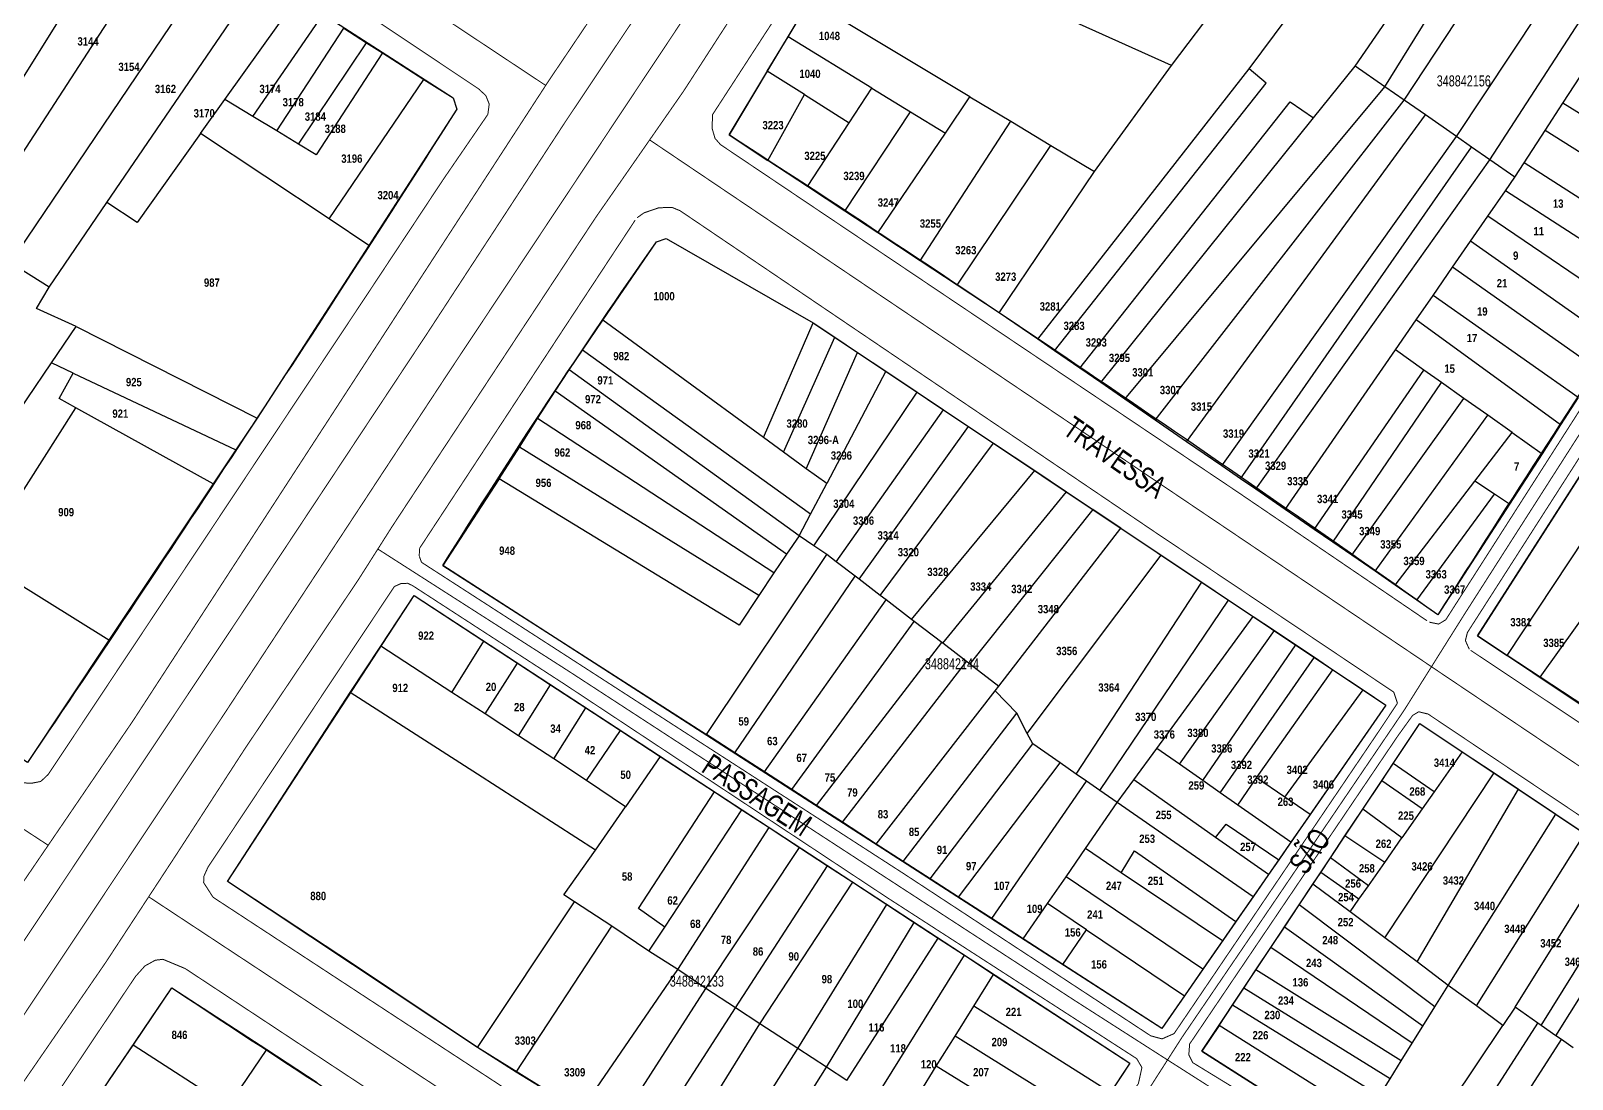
# Model space of a CAD drawing. Extents: x 203136 to 205923, y 4839890 to 4842982.
# Drawn here: x 204720.6 to 204999.4, y 4840651.7 to 4840841.2 of the extents above; entities that cross this region are included whole.
import ezdxf
from ezdxf.enums import TextEntityAlignment as Align

# ---------------------------------------------------------------- set-up
doc = ezdxf.new("R2010")
doc.units = 0
doc.header["$LTSCALE"] = 1.5
doc.header["$MEASUREMENT"] = 0
doc.linetypes.add('TRACO_13', pattern=[8, 5, -1, 1, -1])
doc.linetypes.add('TRACO_25', pattern=[8, 3, -1, 1, -1, 1, -1])
for name, color, linetype in [('CD_MALHA_LOTES', 40, 'CONTINUOUS'), ('CD_TXT_QUADRA', 7, 'CONTINUOUS'), ('RU-QUADRAS', 210, 'CONTINUOUS'), ('SV-EIXO-RUA-N-PAV', 6, 'CONTINUOUS'), ('SV-EIXO-RUA-PAV', 20, 'CONTINUOUS'), ('SV-RUA-NAO-PAV-S-GUIA-C-GUIA', 7, 'CONTINUOUS'), ('SV-RUA-PAVIM-S-GUIA-C-GUIA', 7, 'CONTINUOUS'), ('SV-TXT-RUA-N-PAV-S-GUIA-C-GUIA', 7, 'CONTINUOUS'), ('SV-TXT-RUA-PAV-S-GUIA-C-GUIA', 7, 'CONTINUOUS'), ('Th_NmrPort', 1, 'CONTINUOUS')]:
    doc.layers.add(name, color=color, linetype=linetype)
doc.styles.add('ARIAL', font='ARIAL.TTF')
doc.styles.get("Standard").update_dxf_attribs({"font": 'swisscbo.ttf'})

msp = doc.modelspace()

# ---------------------------------------------------------------- linework, layer by layer
at = {"layer": 'CD_MALHA_LOTES', "linetype": 'Continuous', "flags": 128}
for points in [[(204965.45, 4840831.11), (205003.29, 4840892.05)], [(204968.96, 4840828.68), (205008.45, 4840888.61)], [(204978.41, 4840822.13), (205018.22, 4840882.1)], [(204984.49, 4840817.92), (205023.71, 4840878.44)], [(204703.42, 4840807.68), (204739.7, 4840865.67)], [(204709.23, 4840804.02), (204746.46, 4840861.31)], [(204926.87, 4840834.99), (204869.84, 4840860.63)], [(204716.87, 4840799.26), (204755.04, 4840855.84)], [(204734.32, 4840810.17), (204762.3, 4840851.2)], [(204940.91, 4840834.34), (204952.57, 4840850.05)], [(204755.68, 4840828.84), (204768.71, 4840847.12)], [(204857.53, 4840840.17), (204861.44, 4840846.67)], [(204890.42, 4840829.31), (204861.44, 4840846.67)], [(204926.87, 4840834.99), (204935.77, 4840846.67)], [(204760.7, 4840825.77), (204773.38, 4840844.14)], [(204765.04, 4840823.13), (204777.18, 4840841.72)], [(204777.18, 4840841.72), (204781.29, 4840839.09)], [(204960.08, 4840834.83), (204965.71, 4840842.98)], [(204768.97, 4840820.72), (204781.29, 4840839.09)], [(204781.29, 4840839.09), (204784.16, 4840837.26)], [(204853.78, 4840833.93), (204857.53, 4840840.17)], [(204872.69, 4840830.88), (204857.53, 4840840.17)], [(204784.16, 4840837.26), (204772.15, 4840818.78)], [(204784.16, 4840837.26), (204791.68, 4840832.46)], [(204912.93, 4840815.82), (204926.87, 4840834.99)], [(204952.57, 4840825.5), (204960.08, 4840834.83)], [(204965.45, 4840831.11), (204960.08, 4840834.83)], [(204774.51, 4840807.22), (204791.68, 4840832.46)], [(204791.68, 4840832.46), (204796.97, 4840829.09)], [(204853.78, 4840833.93), (204846.85, 4840822.41)], [(204860.49, 4840829.72), (204853.78, 4840833.93)], [(204902.68, 4840785.46), (204940.91, 4840834.34)], [(204944, 4840831.74), (204940.91, 4840834.34)], [(204997.69, 4840828.13), (205000.88, 4840833.03)], [(204853.89, 4840817.77), (204860.49, 4840829.72)], [(204860.49, 4840829.72), (204868.61, 4840824.62)], [(204868.61, 4840824.62), (204872.69, 4840830.88)], [(204872.69, 4840830.88), (204879.67, 4840826.61)], [(204885.98, 4840822.74), (204890.42, 4840829.31)], [(204890.42, 4840829.31), (204897.83, 4840824.87)], [(204905.75, 4840783.35), (204944, 4840831.74)], [(204918.44, 4840774.63), (204965.45, 4840831.11)], [(204968.96, 4840828.68), (204965.45, 4840831.11)], [(204751.27, 4840822.65), (204755.68, 4840828.84)], [(204760.7, 4840825.77), (204755.68, 4840828.84)], [(204797.63, 4840827.09), (204781.71, 4840802.44)], [(204796.97, 4840829.09), (204797.63, 4840827.09)], [(204867.83, 4840808.6), (204879.67, 4840826.61)], [(204879.67, 4840826.61), (204885.98, 4840822.74)], [(204910.28, 4840780.24), (204948.37, 4840828.4)], [(204923.92, 4840770.86), (204968.96, 4840828.68)], [(204948.37, 4840828.4), (204952.57, 4840825.5)], [(204972.8, 4840826.02), (204968.96, 4840828.68)], [(204994.49, 4840823.22), (204997.69, 4840828.13)], [(205024.42, 4840811.59), (204997.69, 4840828.13)], [(204765.04, 4840823.13), (204760.7, 4840825.77)], [(204861.06, 4840813.06), (204868.61, 4840824.62)], [(204881.44, 4840799.64), (204897.83, 4840824.87)], [(204897.83, 4840824.87), (204905.08, 4840820.52)], [(204914.09, 4840777.62), (204952.57, 4840825.5)], [(204929.62, 4840766.94), (204972.8, 4840826.02)], [(204978.41, 4840822.13), (204972.8, 4840826.02)], [(204751.27, 4840822.65), (204739.82, 4840806.6)], [(204774.51, 4840807.22), (204751.27, 4840822.65)], [(204768.97, 4840820.72), (204765.04, 4840823.13)], [(204846.85, 4840822.41), (204853.89, 4840817.77)], [(204873.76, 4840804.69), (204885.98, 4840822.74)], [(204935.99, 4840762.57), (204978.41, 4840822.13)], [(204981.17, 4840820.22), (204978.41, 4840822.13)], [(204990.69, 4840817.38), (204994.49, 4840823.22)], [(205021.01, 4840806.49), (204994.49, 4840823.22)], [(204772.15, 4840818.78), (204768.97, 4840820.72)], [(204888.1, 4840795.25), (204905.08, 4840820.52)], [(204905.08, 4840820.52), (204912.93, 4840815.82)], [(204939.39, 4840760.23), (204981.17, 4840820.22)], [(204984.49, 4840817.92), (204981.17, 4840820.22)], [(204861.06, 4840813.06), (204853.89, 4840817.77)], [(204895.74, 4840790.23), (204912.93, 4840815.82)], [(204942.15, 4840758.34), (204984.49, 4840817.92)], [(204989, 4840814.8), (204984.49, 4840817.92)], [(204989, 4840814.8), (204990.69, 4840817.38)], [(205017, 4840800.5), (204990.69, 4840817.38)], [(204867.83, 4840808.6), (204861.06, 4840813.06)], [(204987.28, 4840812.3), (204989, 4840814.8)], [(204723.9, 4840794.88), (204734.32, 4840810.17)], [(204739.82, 4840806.6), (204734.32, 4840810.17)], [(204984.1, 4840807.7), (204987.28, 4840812.3)], [(205013.64, 4840795.29), (204987.28, 4840812.3)], [(204781.71, 4840802.44), (204774.51, 4840807.22)], [(204873.76, 4840804.69), (204867.83, 4840808.6)], [(204980.99, 4840803.2), (204984.1, 4840807.7)], [(205010.22, 4840790.01), (204984.1, 4840807.7)], [(204881.44, 4840799.64), (204873.76, 4840804.69)], [(204781.71, 4840802.44), (204761.49, 4840771.2)], [(204824.03, 4840788.89), (204833.72, 4840803.09)], [(204833.72, 4840803.09), (204835.46, 4840803.66)], [(204835.46, 4840803.66), (204862.05, 4840788.46)], [(204977.72, 4840798.47), (204980.99, 4840803.2)], [(205006.93, 4840784.91), (204980.99, 4840803.2)], [(204723.9, 4840794.88), (204716.87, 4840799.26)], [(204888.1, 4840795.25), (204881.44, 4840799.64)], [(204974.22, 4840793.4), (204977.72, 4840798.47)], [(205003.84, 4840780.13), (204977.72, 4840798.47)], [(204721.58, 4840791.01), (204723.9, 4840794.88)], [(204895.74, 4840790.23), (204888.1, 4840795.25)], [(204971.14, 4840788.95), (204974.22, 4840793.4)], [(205000.46, 4840774.9), (204974.22, 4840793.4)], [(204728.74, 4840787.76), (204721.58, 4840791.01)], [(204902.68, 4840785.46), (204895.74, 4840790.23)], [(204724.29, 4840781.18), (204728.74, 4840787.76)], [(204728.74, 4840787.76), (204761.49, 4840771.2)], [(204820.34, 4840783.49), (204824.03, 4840788.89)], [(204853.07, 4840767.71), (204824.03, 4840788.89)], [(204853.07, 4840767.71), (204862.05, 4840788.46)], [(204862.05, 4840788.46), (204865.97, 4840785.84)], [(204967.39, 4840783.53), (204971.14, 4840788.95)], [(204997.26, 4840769.96), (204971.14, 4840788.95)], [(204856.72, 4840765.05), (204865.97, 4840785.84)], [(204865.97, 4840785.84), (204870.11, 4840783.08)], [(204905.75, 4840783.35), (204902.68, 4840785.46)], [(204817.93, 4840779.96), (204820.34, 4840783.49)], [(204861.61, 4840753.82), (204820.34, 4840783.49)], [(204860.82, 4840762.06), (204870.11, 4840783.08)], [(204870.11, 4840783.08), (204875.2, 4840779.68)], [(204910.28, 4840780.24), (204905.75, 4840783.35)], [(204947.45, 4840754.69), (204967.39, 4840783.53)], [(204972.53, 4840779.9), (204967.39, 4840783.53)], [(204689.01, 4840729.12), (204724.29, 4840781.18)], [(204728.25, 4840779.32), (204724.29, 4840781.18)], [(204725.71, 4840774.73), (204728.25, 4840779.32)], [(204728.25, 4840779.32), (204757.67, 4840765.48)], [(204815.42, 4840776.1), (204817.93, 4840779.96)], [(204859.56, 4840749.91), (204817.93, 4840779.96)], [(204875.2, 4840779.68), (204864.52, 4840759.36)], [(204875.2, 4840779.68), (204880.87, 4840775.9)], [(204914.09, 4840777.62), (204910.28, 4840780.24)], [(204952.68, 4840751.09), (204972.53, 4840779.9)], [(204975.73, 4840777.64), (204972.53, 4840779.9)], [(204918.44, 4840774.63), (204914.09, 4840777.62)], [(204956.06, 4840748.77), (204975.73, 4840777.64)], [(204979.78, 4840774.77), (204975.73, 4840777.64)], [(204728.71, 4840773.07), (204725.71, 4840774.73)], [(204812.23, 4840771.11), (204815.42, 4840776.1)], [(204857.22, 4840746.63), (204815.42, 4840776.1)], [(204862.22, 4840748.1), (204880.87, 4840775.9)], [(204880.87, 4840775.9), (204885.66, 4840772.7)], [(204923.92, 4840770.86), (204918.44, 4840774.63)], [(204959.52, 4840746.39), (204979.78, 4840774.77)], [(204984.08, 4840771.73), (204979.78, 4840774.77)], [(205000.46, 4840774.9), (204997.26, 4840769.96)], [(204711.24, 4840745.65), (204728.71, 4840773.07)], [(204753.57, 4840759.34), (204728.71, 4840773.07)], [(204761.49, 4840771.2), (204757.67, 4840765.48)], [(204808.94, 4840765.97), (204812.23, 4840771.11)], [(204854.98, 4840743.24), (204812.23, 4840771.11)], [(204866.23, 4840745.23), (204885.66, 4840772.7)], [(204885.66, 4840772.7), (204890.16, 4840769.7)], [(204929.62, 4840766.94), (204923.92, 4840770.86)], [(204963.72, 4840743.51), (204984.08, 4840771.73)], [(204988.49, 4840768.61), (204984.08, 4840771.73)], [(204870.38, 4840742.06), (204890.16, 4840769.7)], [(204890.16, 4840769.7), (204894.68, 4840766.68)], [(204981.75, 4840759.8), (204988.49, 4840768.61)], [(204988.49, 4840768.61), (204993.91, 4840764.76)], [(204997.26, 4840769.96), (204993.91, 4840764.76)], [(204757.67, 4840765.48), (204753.57, 4840759.34)], [(204805.27, 4840760.24), (204808.94, 4840765.97)], [(204852.25, 4840739.13), (204808.94, 4840765.97)], [(204856.72, 4840765.05), (204853.07, 4840767.71)], [(204860.82, 4840762.06), (204856.72, 4840765.05)], [(204874.2, 4840739.14), (204894.68, 4840766.68)], [(204894.68, 4840766.68), (204902.14, 4840761.71)], [(204935.99, 4840762.57), (204929.62, 4840766.94)], [(205004.25, 4840766.18), (204982.24, 4840731.82)], [(204939.39, 4840760.23), (204935.99, 4840762.57)], [(204993.91, 4840764.76), (204988.02, 4840755.66)], [(204805.27, 4840760.24), (204795.1, 4840744.54)], [(204848.69, 4840733.75), (204805.27, 4840760.24)], [(204864.52, 4840759.36), (204860.82, 4840762.06)], [(204879.88, 4840734.8), (204902.14, 4840761.71)], [(204902.14, 4840761.71), (204907.9, 4840757.86)], [(204942.15, 4840758.34), (204939.39, 4840760.23)], [(204967.36, 4840741.01), (204981.75, 4840759.8)], [(204985.33, 4840757.44), (204981.75, 4840759.8)], [(204987.62, 4840728.29), (205010.03, 4840762.18)], [(204753.57, 4840759.34), (204734.7, 4840731.04)], [(204861.61, 4840753.82), (204864.52, 4840759.36)], [(204885.5, 4840730.5), (204907.9, 4840757.86)], [(204907.9, 4840757.86), (204912.67, 4840754.68)], [(204947.45, 4840754.69), (204942.15, 4840758.34)], [(204971.29, 4840738.29), (204985.33, 4840757.44)], [(204988.02, 4840755.66), (204985.33, 4840757.44)], [(204993.57, 4840724.38), (205017.15, 4840757.26)], [(204912.67, 4840754.68), (204890.41, 4840726.75)], [(204917.72, 4840751.31), (204912.67, 4840754.68)], [(204952.68, 4840751.09), (204947.45, 4840754.69)], [(204988.02, 4840755.66), (204975.07, 4840735.63)], [(204859.56, 4840749.91), (204861.61, 4840753.82)], [(204895.66, 4840722.75), (204917.72, 4840751.31)], [(204917.72, 4840751.31), (204925.02, 4840746.44)], [(204956.06, 4840748.77), (204952.68, 4840751.09)], [(204859.56, 4840749.91), (204857.22, 4840746.63)], [(204862.22, 4840748.1), (204859.56, 4840749.91)], [(204959.52, 4840746.39), (204956.06, 4840748.77)], [(204734.7, 4840731.04), (204711.24, 4840745.65)], [(204842.75, 4840714.02), (204864.56, 4840746.51)], [(204857.22, 4840746.63), (204854.98, 4840743.24)], [(204864.56, 4840746.51), (204862.22, 4840748.1)], [(204866.23, 4840745.23), (204864.56, 4840746.51)], [(204900.79, 4840714.19), (204925.02, 4840746.44)], [(204925.02, 4840746.44), (204932.35, 4840741.54)], [(204963.72, 4840743.51), (204959.52, 4840746.39)], [(204795.1, 4840744.54), (204842.75, 4840714.02)], [(204854.98, 4840743.24), (204852.25, 4840739.13)], [(204869.66, 4840742.61), (204866.23, 4840745.23)], [(204967.36, 4840741.01), (204963.72, 4840743.51)], [(204847.92, 4840710.69), (204869.66, 4840742.61)], [(204870.38, 4840742.06), (204869.66, 4840742.61)], [(204874.2, 4840739.14), (204870.38, 4840742.06)], [(204909.65, 4840706.84), (204932.35, 4840741.54)], [(204932.35, 4840741.54), (204937.22, 4840738.29)], [(204971.29, 4840738.29), (204967.36, 4840741.01)], [(204783.85, 4840729.96), (204789.88, 4840739.12)], [(204789.88, 4840739.12), (204802.49, 4840730.87)], [(204852.25, 4840739.13), (204848.69, 4840733.75)], [(204853.24, 4840707.25), (204875.27, 4840738.32)], [(204875.27, 4840738.32), (204874.2, 4840739.14)], [(204879.88, 4840734.8), (204875.27, 4840738.32)], [(204913.9, 4840703.89), (204937.22, 4840738.29)], [(204937.22, 4840738.29), (204941.66, 4840735.33)], [(204975.07, 4840735.63), (204971.29, 4840738.29)], [(204858.19, 4840704.06), (204880.37, 4840734.43)], [(204880.37, 4840734.43), (204879.88, 4840734.8)], [(204885.34, 4840730.63), (204880.37, 4840734.43)], [(204924.22, 4840711.46), (204941.66, 4840735.33)], [(204941.66, 4840735.33), (204945.49, 4840732.78)], [(204928.31, 4840708.6), (204945.49, 4840732.78)], [(204945.49, 4840732.78), (204949.35, 4840730.2)], [(204982.24, 4840731.82), (204987.62, 4840728.29)], [(204734.7, 4840731.04), (204719.95, 4840708.92)], [(204778.33, 4840721.57), (204783.85, 4840729.96)], [(204796.74, 4840721.58), (204783.85, 4840729.96)], [(204796.74, 4840721.58), (204802.49, 4840730.87)], [(204802.49, 4840730.87), (204808.59, 4840726.9)], [(204862.65, 4840701.18), (204885.34, 4840730.63)], [(204885.5, 4840730.5), (204885.34, 4840730.63)], [(204889.83, 4840727.2), (204885.5, 4840730.5)], [(204932.54, 4840705.65), (204949.35, 4840730.2)], [(204949.35, 4840730.2), (204952.73, 4840727.95)], [(204802.72, 4840717.7), (204808.59, 4840726.9)], [(204808.59, 4840726.9), (204814.55, 4840722.99)], [(204867.39, 4840698.12), (204889.83, 4840727.2)], [(204890.41, 4840726.75), (204889.83, 4840727.2)], [(204890.41, 4840726.75), (204895.66, 4840722.75)], [(204935.7, 4840703.45), (204952.73, 4840727.95)], [(204952.73, 4840727.95), (204956.08, 4840725.71)], [(204993.57, 4840724.38), (204987.62, 4840728.29)], [(204942.29, 4840706.14), (204956.08, 4840725.71)], [(204956.08, 4840725.71), (204961.55, 4840722.06)], [(205001.67, 4840719.05), (204993.57, 4840724.38)], [(204756.14, 4840687.43), (204778.33, 4840721.57)], [(204801.33, 4840706.82), (204778.33, 4840721.57)], [(204802.72, 4840717.7), (204796.74, 4840721.58)], [(204808.77, 4840713.77), (204814.55, 4840722.99)], [(204814.55, 4840722.99), (204820.95, 4840718.81)], [(204873.49, 4840694.18), (204895.01, 4840721.91)], [(204895.01, 4840721.91), (204895.66, 4840722.75)], [(204898.9, 4840717.82), (204895.01, 4840721.91)], [(204947.36, 4840702.65), (204961.55, 4840722.06)], [(204961.55, 4840722.06), (204965.67, 4840719.31)], [(204808.77, 4840713.77), (204802.72, 4840717.7)], [(204815.15, 4840709.61), (204820.95, 4840718.81)], [(204820.95, 4840718.81), (204827.25, 4840714.69)], [(204878.36, 4840691.04), (204898.9, 4840717.82)], [(204900.79, 4840714.19), (204898.9, 4840717.82)], [(204965.67, 4840719.31), (204951.94, 4840699.5)], [(204966.98, 4840708.74), (204971.81, 4840716.01)], [(204971.81, 4840716.01), (204979.49, 4840710.88)], [(204815.15, 4840709.61), (204808.77, 4840713.77)], [(204821.08, 4840705.66), (204827.25, 4840714.69)], [(204827.25, 4840714.69), (204834.42, 4840710.01)], [(204847.92, 4840710.69), (204842.75, 4840714.02)], [(204883.23, 4840687.89), (204901.79, 4840712.3)], [(204901.79, 4840712.3), (204900.79, 4840714.19)], [(204906.73, 4840708.86), (204901.79, 4840712.3)], [(204821.08, 4840705.66), (204815.15, 4840709.61)], [(204834.42, 4840710.01), (204828.11, 4840700.92)], [(204834.42, 4840710.01), (204844.23, 4840703.6)], [(204853.24, 4840707.25), (204847.92, 4840710.69)], [(204920.07, 4840705.77), (204924.22, 4840711.46)], [(204928.31, 4840708.6), (204924.22, 4840711.46)], [(204979.49, 4840710.88), (204974.4, 4840703.61)], [(204979.49, 4840710.88), (204985.23, 4840707.05)], [(204822.69, 4840693.1), (204801.33, 4840706.82)], [(204858.19, 4840704.06), (204853.24, 4840707.25)], [(204888.34, 4840684.6), (204906.73, 4840708.86)], [(204909.65, 4840706.84), (204906.73, 4840708.86)], [(204911.52, 4840705.54), (204909.65, 4840706.84)], [(204932.54, 4840705.65), (204928.31, 4840708.6)], [(204964.91, 4840705.63), (204966.98, 4840708.74)], [(204965.45, 4840677.25), (204985.23, 4840707.05)], [(204974.4, 4840703.61), (204966.98, 4840708.74)], [(204985.23, 4840707.05), (204989.65, 4840704.1)], [(204828.11, 4840700.92), (204821.08, 4840705.66)], [(204862.65, 4840701.18), (204858.19, 4840704.06)], [(204894.37, 4840680.71), (204911.52, 4840705.54)], [(204913.9, 4840703.89), (204911.52, 4840705.54)], [(204917.08, 4840701.68), (204913.9, 4840703.89)], [(204917.08, 4840701.68), (204920.07, 4840705.77)], [(204934.86, 4840695.38), (204920.07, 4840705.77)], [(204935.7, 4840703.45), (204932.54, 4840705.65)], [(204938.87, 4840701.23), (204942.29, 4840706.14)], [(204947.36, 4840702.65), (204942.29, 4840706.14)], [(204961.5, 4840700.5), (204964.91, 4840705.63)], [(204972.23, 4840700.52), (204964.91, 4840705.63)], [(204971.3, 4840672.91), (204989.65, 4840704.1)], [(204989.65, 4840704.1), (204996.43, 4840699.57)], [(204822.69, 4840693.1), (204828.11, 4840700.92)], [(204830.45, 4840682.54), (204844.23, 4840703.6)], [(204844.23, 4840703.6), (204849.14, 4840700.39)], [(204867.39, 4840698.12), (204862.65, 4840701.18)], [(204911.33, 4840693.35), (204917.08, 4840701.68)], [(204941.64, 4840684.63), (204917.08, 4840701.68)], [(204938.87, 4840701.23), (204935.7, 4840703.45)], [(204948.49, 4840694.52), (204938.87, 4840701.23)], [(204951.94, 4840699.5), (204947.36, 4840702.65)], [(204974.4, 4840703.61), (204972.23, 4840700.52)], [(204835.22, 4840679.14), (204849.14, 4840700.39)], [(204849.14, 4840700.39), (204854.1, 4840697.15)], [(204873.49, 4840694.18), (204867.39, 4840698.12)], [(204951.94, 4840699.5), (204948.49, 4840694.52)], [(204958.26, 4840695.64), (204961.5, 4840700.5)], [(204968.57, 4840695.3), (204961.5, 4840700.5)], [(204972.23, 4840700.52), (204968.57, 4840695.3)], [(204976.95, 4840668.61), (204996.43, 4840699.57)], [(204996.43, 4840699.57), (205001.64, 4840696.09)], [(204837.58, 4840671.5), (204854.1, 4840697.15)], [(204854.1, 4840697.15), (204859.63, 4840693.54)], [(204934.86, 4840695.38), (204936.78, 4840697.78)], [(204944.43, 4840688.66), (204934.86, 4840695.38)], [(204936.78, 4840697.78), (204946.28, 4840691.33)], [(204955.63, 4840691.68), (204958.26, 4840695.64)], [(204965.45, 4840690.85), (204958.26, 4840695.64)], [(204965.45, 4840690.85), (204968.57, 4840695.3)], [(204982.07, 4840664.91), (205001.64, 4840696.09)], [(204817, 4840684.98), (204822.69, 4840693.1)], [(204842.64, 4840668.09), (204859.63, 4840693.54)], [(204859.63, 4840693.54), (204864.65, 4840690.26)], [(204878.36, 4840691.04), (204873.49, 4840694.18)], [(204907.81, 4840688.26), (204911.33, 4840693.35)], [(204917.8, 4840688.99), (204911.33, 4840693.35)], [(204917.8, 4840688.99), (204920.22, 4840692.97)], [(204920.22, 4840692.97), (204938.55, 4840680.18)], [(204948.49, 4840694.52), (204946.28, 4840691.33)], [(204989.05, 4840664.68), (205006.62, 4840692.77)], [(204848.04, 4840664.56), (204864.65, 4840690.26)], [(204864.65, 4840690.26), (204869.22, 4840687.27)], [(204883.23, 4840687.89), (204878.36, 4840691.04)], [(204946.28, 4840691.33), (204944.43, 4840688.66)], [(204953.88, 4840689.05), (204955.63, 4840691.68)], [(204962.49, 4840686.62), (204955.63, 4840691.68)], [(204962.49, 4840686.62), (204965.45, 4840690.85)], [(204778.76, 4840672.53), (204756.14, 4840687.43)], [(204852.42, 4840661.7), (204869.22, 4840687.27)], [(204869.22, 4840687.27), (204875.37, 4840683.25)], [(204888.34, 4840684.6), (204883.23, 4840687.89)], [(204904.47, 4840683.43), (204907.81, 4840688.26)], [(204932.58, 4840671.57), (204907.81, 4840688.26)], [(204936.12, 4840676.67), (204917.8, 4840688.99)], [(204944.43, 4840688.66), (204941.64, 4840684.63)], [(204952.45, 4840686.9), (204953.88, 4840689.05)], [(204960.8, 4840684.21), (204953.88, 4840689.05)], [(204993.77, 4840661.37), (205011.33, 4840689.62)], [(204996.38, 4840659.53), (205014.11, 4840687.77)], [(204818.93, 4840683.72), (204817, 4840684.98)], [(204894.37, 4840680.71), (204888.34, 4840684.6)], [(204941.64, 4840684.63), (204938.55, 4840680.18)], [(204949.99, 4840683.2), (204952.45, 4840686.9)], [(204959.18, 4840681.91), (204952.45, 4840686.9)], [(204959.18, 4840681.91), (204960.8, 4840684.21)], [(204960.8, 4840684.21), (204962.49, 4840686.62)], [(204801.35, 4840657.4), (204818.93, 4840683.72)], [(204825.66, 4840679.31), (204818.93, 4840683.72)], [(204835.22, 4840679.14), (204830.45, 4840682.54)], [(204859.3, 4840657.2), (204875.37, 4840683.25)], [(204875.37, 4840683.25), (204880.35, 4840680)], [(204900.05, 4840677.04), (204904.47, 4840683.43)], [(204911.53, 4840678.68), (204904.47, 4840683.43)], [(204947.31, 4840679.17), (204949.99, 4840683.2)], [(204974.54, 4840664.74), (204949.99, 4840683.2)], [(204965.45, 4840677.25), (204959.18, 4840681.91)], [(204808.34, 4840652.93), (204825.66, 4840679.31)], [(204832.37, 4840674.8), (204825.66, 4840679.31)], [(204832.37, 4840674.8), (204835.22, 4840679.14)], [(204864.46, 4840653.83), (204880.35, 4840680)], [(204880.35, 4840680), (204884.68, 4840677.17)], [(204900.05, 4840677.04), (204894.37, 4840680.71)], [(204907.23, 4840672.41), (204911.53, 4840678.68)], [(204911.53, 4840678.68), (204929.24, 4840666.75)], [(204938.55, 4840680.18), (204936.12, 4840676.67)], [(204944.87, 4840675.5), (204947.31, 4840679.17)], [(204972.37, 4840661.26), (204947.31, 4840679.17)], [(204868.15, 4840651.42), (204884.68, 4840677.17)], [(204884.68, 4840677.17), (204889.45, 4840674.06)], [(204907.23, 4840672.41), (204900.05, 4840677.04)], [(204936.12, 4840676.67), (204932.58, 4840671.57)], [(204971.3, 4840672.91), (204965.45, 4840677.25)], [(204837.58, 4840671.5), (204832.37, 4840674.8)], [(204873.26, 4840648.09), (204889.45, 4840674.06)], [(204889.45, 4840674.06), (204894.72, 4840670.61)], [(204942.15, 4840671.41), (204944.87, 4840675.5)], [(204970.44, 4840658.16), (204944.87, 4840675.5)], [(204801.35, 4840657.4), (204778.76, 4840672.53)], [(204819.96, 4840645.83), (204837.58, 4840671.5)], [(204842.64, 4840668.09), (204837.58, 4840671.5)], [(204891.14, 4840664.88), (204894.72, 4840670.61)], [(204894.72, 4840670.61), (204919.33, 4840654.53)], [(204925.15, 4840660.84), (204907.23, 4840672.41)], [(204932.58, 4840671.57), (204929.24, 4840666.75)], [(204939.98, 4840668.15), (204942.15, 4840671.41)], [(204968.45, 4840654.96), (204942.15, 4840671.41)], [(204976.95, 4840668.61), (204971.3, 4840672.91)], [(204739.06, 4840657.82), (204746.08, 4840668.16)], [(204746.08, 4840668.16), (204763.25, 4840657.01)], [(204825.87, 4840641.95), (204842.64, 4840668.09)], [(204848.04, 4840664.56), (204842.64, 4840668.09)], [(204937.9, 4840665.03), (204939.98, 4840668.15)], [(204966.43, 4840651.73), (204939.98, 4840668.15)], [(204974.54, 4840664.74), (204976.95, 4840668.61)], [(204982.07, 4840664.91), (204976.95, 4840668.61)], [(204887.76, 4840659.47), (204891.14, 4840664.88)], [(204915.83, 4840649.26), (204891.14, 4840664.88)], [(204929.24, 4840666.75), (204925.15, 4840660.84)], [(204935.48, 4840661.39), (204937.9, 4840665.03)], [(204964.5, 4840648.63), (204937.9, 4840665.03)], [(204972.37, 4840661.26), (204974.54, 4840664.74)], [(204986.84, 4840661.37), (204982.07, 4840664.91)], [(204989.05, 4840664.68), (204986.84, 4840661.37)], [(204993.14, 4840661.81), (204989.05, 4840664.68)], [(204831.2, 4840638.46), (204848.04, 4840664.56)], [(204852.42, 4840661.7), (204848.04, 4840664.56)], [(204836.09, 4840635.25), (204852.42, 4840661.7)], [(204859.3, 4840657.2), (204852.42, 4840661.7)], [(204884.34, 4840654), (204887.76, 4840659.47)], [(204912.4, 4840644.09), (204887.76, 4840659.47)], [(204935.48, 4840661.39), (204932.38, 4840656.72)], [(204962.04, 4840644.68), (204935.48, 4840661.39)], [(204968.38, 4840633.8), (204986.84, 4840661.37)], [(204970.44, 4840658.16), (204972.37, 4840661.26)], [(204973.21, 4840630.73), (204993.14, 4840661.81)], [(204993.77, 4840661.37), (204993.14, 4840661.81)], [(204996.38, 4840659.53), (204993.77, 4840661.37)], [(204997.41, 4840658.81), (204996.38, 4840659.53)], [(204734.75, 4840651.47), (204739.06, 4840657.82)], [(204756.26, 4840646.71), (204739.06, 4840657.82)], [(204756.26, 4840646.71), (204763.25, 4840657.01)], [(204763.25, 4840657.01), (204772.38, 4840651.09)], [(204808.34, 4840652.93), (204801.35, 4840657.4)], [(204842.64, 4840630.95), (204859.3, 4840657.2)], [(204864.46, 4840653.83), (204859.3, 4840657.2)], [(204932.38, 4840656.72), (204958.99, 4840639.78)], [(204968.45, 4840654.96), (204970.44, 4840658.16)], [(204977.57, 4840627.95), (204997.41, 4840658.81)], [(204999.52, 4840657.33), (204997.41, 4840658.81)], [(204847.88, 4840627.52), (204864.46, 4840653.83)], [(204868.15, 4840651.42), (204864.46, 4840653.83)], [(204881.35, 4840649.21), (204884.34, 4840654)], [(204908.9, 4840638.81), (204884.34, 4840654)], [(204919.33, 4840654.53), (204915.83, 4840649.26)], [(204966.43, 4840651.73), (204968.45, 4840654.96)], [(204819.96, 4840645.83), (204808.34, 4840652.93)], [(204964.5, 4840648.63), (204966.43, 4840651.73)]]:
    msp.add_lwpolyline(points, dxfattribs=at)
at = {"layer": 'RU-QUADRAS', "color": 6, "linetype": 'Continuous'}
for points in [[(204499.58, 4840936.02), (204539.68, 4840995.06), (204609.72, 4840947.21), (204610.46, 4840948.32), (204619.84, 4840941.87), (204620.81, 4840943.27), (204639.11, 4840930.64), (204796.97, 4840829.09), (204797.63, 4840827.09, -0.007112265), (204719.95, 4840708.92, -0.0075184518), (204630.92, 4840767.76), (204643.06, 4840785.84), (204639.26, 4840788.31), (204628.03, 4840769.71), (204606.45, 4840784.22), (204646.17, 4840843.28), (204572.55, 4840887.18)], [(204846.85, 4840822.41), (204874.16, 4840867.81, -0.0073323532), (204925.24, 4840944.1), (205055.11, 4840857.5, 0.0077594274), (204975.07, 4840735.63, 0.0103400518)], [(204795.1, 4840744.54, -0.0132309498), (204833.72, 4840803.09), (204835.46, 4840803.66), (204862.05, 4840788.46), (204965.67, 4840719.31), (204925.15, 4840660.84)], [(204708.83, 4840613.29), (204746.08, 4840668.16, 0.0060959664), (204875.55, 4840585.13), (204836.61, 4840525.98), (204812.19, 4840541.98)]]:
    msp.add_lwpolyline(points, format="xyb", close=True, dxfattribs=at)
for points in [[(204982.24, 4840731.82), (205020.21, 4840791.1), (205142.52, 4840712.28), (205102.15, 4840651.69)], [(204756.14, 4840687.43), (204789.88, 4840739.12), (204919.33, 4840654.53), (204885.19, 4840603.04), (204819.96, 4840645.83), (204801.35, 4840657.4)], [(204932.38, 4840656.72), (204971.81, 4840716.01), (205093.47, 4840634.79), (205054.89, 4840578.73)]]:
    msp.add_lwpolyline(points, close=True, dxfattribs=at)
at = {"layer": 'SV-EIXO-RUA-N-PAV', "const_width": 0.18}
msp.add_lwpolyline([(204966.257811, 4840714.379453), (204942.486057, 4840679.344663), (204928.792917, 4840659.23828), (204922.206344, 4840648.953981), (204896.091157, 4840609.723424), (204887.944606, 4840597.532486), (204883.879767, 4840591.030445)], dxfattribs=at)
at = {"layer": 'SV-EIXO-RUA-PAV', "const_width": 0.18}
for points in [[(204636.809832, 4840564.271399), (204686.301201, 4840639.063556), (204739.003932, 4840716.406526), (204814.177061, 4840832.105002), (204906.00999, 4840968.284515), (204920.24532, 4840991.410945), (204958.77, 4841049.34)], [(204984.12, 4841049.34), (204963.553593, 4841019.267485), (204937.390941, 4840979.92718), (204926.833406, 4840963.667034), (204916.507058, 4840948.716948), (204901.556971, 4840925.444133), (204874.73929, 4840885.448798), (204866.955998, 4840874.12064), (204838.597071, 4840830.272191), (204822.722237, 4840807.461749), (204785.963519, 4840751.668643), (204779.798535, 4840741.958793), (204759.299963, 4840711.442122), (204746.969995, 4840692.407734), (204734.100591, 4840672.756847), (204708.515907, 4840635.612818), (204692.872259, 4840611.338193), (204661.276716, 4840563.790753), (204655.111732, 4840553.464405), (204636.869633, 4840527.157032)], [(204636.854199, 4840946.411436), (204665.893304, 4840927.395318), (204676.799606, 4840922.081992), (204813.691633, 4840831.357884)], [(204832.496762, 4840821.506698), (204975.823998, 4840724.962164), (205117.32382, 4840629.861882), (205125.153468, 4840623.620858)], [(205019.964962, 4840796.805224), (205016.036128, 4840792.298621), (204979.844628, 4840735.690664), (204968.947905, 4840718.344111), (204966.257811, 4840714.379453)], [(204636.809832, 4840750.867037), (204723.70707, 4840693.957884)], [(204783.333204, 4840747.525897), (204817.67267, 4840725.558823), (204909.368043, 4840665.898317), (204926.47401, 4840654.950498), (204950.080245, 4840639.897247), (205007.556295, 4840603.632596), (205056.626005, 4840572.5231)], [(204741.884839, 4840684.642975), (204884.709096, 4840590.483696), (205012.949955, 4840506.587689)]]:
    msp.add_lwpolyline(points, dxfattribs=at)
at = {"layer": 'SV-RUA-NAO-PAV-S-GUIA-C-GUIA', "linetype": 'TRACO_13', "const_width": 0.18}
for points in [[(204964.35, 4840714.52), (204927.36, 4840659.91), (204925.18, 4840658.95), (204923.14, 4840659.5)], [(204930.71, 4840654.67), (204930.02, 4840656.08), (204930.17, 4840658.03), (204967.83, 4840713.74)]]:
    msp.add_lwpolyline(points, dxfattribs=at)
at = {"layer": 'SV-RUA-NAO-PAV-S-GUIA-C-GUIA', "linetype": 'TRACO_25', "const_width": 0.18}
msp.add_lwpolyline([(204920.59, 4840655.38), (204921.54, 4840653.77), (204920.9, 4840650.87), (204893.98, 4840611.12), (204886.63, 4840600.48), (204885.01, 4840599.17), (204883.1, 4840599.52)], dxfattribs=at)
at = {"layer": 'SV-RUA-PAVIM-S-GUIA-C-GUIA', "linetype": 'Continuous', "const_width": 0.18}
for points in [[(204636.85, 4840552.42), (204660.68, 4840588.51), (204688.53, 4840630.14), (204717.92, 4840674.57), (204758.5, 4840735.54), (204792.09, 4840786.26), (204817.2, 4840824.71), (204856.45, 4840883.45), (204892.69, 4840937.94), (204894.8, 4840938.83), (204897.37, 4840938.05), (204898.59, 4840935.7), (204898.22, 4840933.06), (204868.9, 4840888.96), (204817.2, 4840811.17), (204795.91, 4840779.12), (204754.96, 4840716.82), (204704.56, 4840641.16), (204655.03, 4840566.33), (204636.85, 4840538.94)], [(204636.85, 4840935.57), (204670.52, 4840913.09), (204672.85, 4840916.43), (204723.41, 4840882.85), (204801.59, 4840830.72), (204801.58, 4840830.72), (204801.57, 4840830.72), (204802.87, 4840829.52), (204803.48, 4840827.99), (204803.23, 4840826.12), (204795.14, 4840814.32), (204780.31, 4840791.91), (204723.71, 4840706.76), (204722.36, 4840705.5), (204720.66, 4840705.17), (204718.23, 4840705.31), (204716.24, 4840706.11), (204662.72, 4840741.49), (204636.85, 4840758.49)], [(204967.83, 4840713.74), (204970.5, 4840717.44), (204971.6, 4840718.1), (204973.3, 4840717.69), (205033.49, 4840677.38), (205094.24, 4840637), (205095.09, 4840635.13), (205094.42, 4840633), (205056.76, 4840577.95), (205055.18, 4840576.77), (205052.78, 4840577.49), (204979.93, 4840624.55), (204930.71, 4840654.67)]]:
    msp.add_lwpolyline(points, dxfattribs=at)
at = {"layer": 'SV-RUA-PAVIM-S-GUIA-C-GUIA', "const_width": 0.18}
for points in [[(204843.892235, 4840826.108855), (204873.36, 4840871.5)], [(204845.32, 4840820.65), (204844.322693, 4840821.778035), (204843.775723, 4840823.656242), (204843.892235, 4840826.108855)], [(204938.92, 4840757.79), (204845.32, 4840820.65)], [(204829.87, 4840806.98), (204817.21, 4840787.76)], [(204837.99, 4840808.71), (204836.595542, 4840809.281669), (204834.185807, 4840809.24553), (204831.481526, 4840808.320657), (204830.251643, 4840807.451817)], [(204924.18, 4840750.4), (204837.99, 4840808.71)], [(205016.31, 4840797), (204976.5, 4840734.74)], [(205017.92, 4840790.99), (204980.41, 4840732.43)], [(204817.21, 4840787.76), (204790.86, 4840747.63)], [(204973.11, 4840734.55), (204938.92, 4840757.79)], [(204967.09, 4840721.65), (204924.18, 4840750.4)], [(204790.85, 4840747.62), (204790.83, 4840746.24)], [(204790.83, 4840746.24), (204791.23, 4840745.13)], [(204790.86, 4840747.63), (204790.85, 4840747.62)], [(204791.23, 4840745.13), (204817.21, 4840728.36)], [(204786.32, 4840740.75), (204752.6, 4840689.99)], [(204786.35, 4840740.76), (204786.32, 4840740.75)], [(204787.55, 4840741.3), (204786.35, 4840740.76)], [(204787.57, 4840741.3), (204787.55, 4840741.3)], [(204788.66, 4840741.33), (204787.57, 4840741.3)], [(204788.74, 4840741.33), (204788.66, 4840741.33)], [(204789.6, 4840740.92), (204788.74, 4840741.33)], [(204817.22, 4840723.01), (204789.6, 4840740.92)], [(204976.5, 4840734.74), (204975.209685, 4840733.957073), (204973.507082, 4840734.307022)], [(204980.41, 4840732.43), (204980.046199, 4840730.971505), (204980.760101, 4840729.394484)], [(204980.97, 4840729.23), (205045.89, 4840686.07)], [(204817.21, 4840728.36), (204878.68, 4840688.68)], [(204875.39, 4840684.54), (204817.22, 4840723.01)], [(204967.76, 4840719.64), (204967.09, 4840721.65)], [(204964.35, 4840714.52), (204967.76, 4840719.64)], [(204752.6, 4840689.99), (204751.88, 4840688.38)], [(204751.88, 4840688.34), (204751.82, 4840687.25)], [(204751.82, 4840687.25), (204751.82, 4840687.22)], [(204751.82, 4840687.22), (204753.53, 4840684.56)], [(204751.88, 4840688.38), (204751.88, 4840688.34)], [(204878.68, 4840688.68), (204923.14, 4840659.5)], [(204753.53, 4840684.56), (204817.23, 4840642.86)], [(204920.59, 4840655.38), (204875.39, 4840684.54)]]:
    msp.add_lwpolyline(points, dxfattribs=at)
at = {"layer": 'SV-RUA-PAVIM-S-GUIA-C-GUIA', "linetype": 'Continuous', "const_width": 0.18, "flags": 128}
msp.add_lwpolyline([(204817.23, 4840626.31), (204748.48, 4840671.67), (204744.47, 4840673.34), (204743.08, 4840673.18), (204741.2, 4840672.14), (204739.5, 4840670.24), (204703.76, 4840616.88), (204703.14, 4840615.3), (204703.67, 4840613.96), (204704.84, 4840612.88), (204783.82, 4840558.81), (204817.25, 4840535.94), (204834.5, 4840524.12), (204836.12, 4840523.81), (204837.59, 4840524.93), (204859.34, 4840558.26), (204876.45, 4840584.57), (204876.78, 4840586.34), (204875.87, 4840587.7), (204845.05, 4840607.81)], close=True, dxfattribs=at)

# ---------------------------------------------------------------- texts
at = {"layer": 'CD_TXT_QUADRA', "linetype": 'Continuous', "style": 'ARIAL', "width": 0.7}
for s, p in [('348842156', (204974.86, 4840831.18)), ('348842144', (204882.283048, 4840725.777771)), ('348842133', (204836.145457, 4840668.393404))]:
    msp.add_text(s, height=2, dxfattribs=at).set_placement(p)
at = {"layer": 'SV-TXT-RUA-N-PAV-S-GUIA-C-GUIA', "style": 'ARIAL', "width": 0.7}
msp.add_text('SÃO', height=4, rotation=55, dxfattribs=at).set_placement((204951.16, 4840688.42))
at = {"layer": 'SV-TXT-RUA-PAV-S-GUIA-C-GUIA', "style": 'ARIAL', "width": 0.7}
for s, rotation, p in [('TRAVESSA', 325, (204907.01, 4840768.48)), ('PASSAGEM', 327, (204841.63, 4840707.36))]:
    msp.add_text(s, height=4, rotation=rotation, dxfattribs=at).set_placement(p)
at = {"layer": 'Th_NmrPort', "color": 1}
for s, p in [('1048', (204863.101875, 4840840.308409)), ('3144', (204729.006432, 4840839.324482)), ('3154', (204736.406432, 4840834.724482)), ('1040', (204859.591875, 4840833.468409)), ('3162', (204743.006432, 4840830.724482)), ('3174', (204761.916432, 4840830.724482)), ('3170', (204750.016432, 4840826.324482)), ('3178', (204766.116432, 4840828.324482)), ('3184', (204770.116432, 4840825.724482)), ('3188', (204773.716432, 4840823.524482)), ('3223', (204852.906432, 4840824.184482)), ('3196', (204776.716432, 4840818.124482)), ('3225', (204860.476432, 4840818.634482)), ('3239', (204867.548086, 4840814.994422)), ('3204', (204783.26978, 4840811.521621)), ('3247', (204873.758086, 4840810.194422)), ('13', (204995.874482, 4840809.993568)), ('3255', (204881.368086, 4840806.384422)), ('11', (204992.364482, 4840805.003568)), ('3263', (204887.778086, 4840801.574422)), ('9', (204988.674482, 4840800.573568)), ('987', (204751.87919, 4840795.701565)), ('3273', (204894.988086, 4840796.774422)), ('21', (204985.714482, 4840795.583568)), ('1000', (204833.203466, 4840793.240793)), ('3281', (204903.048057, 4840791.400862)), ('19', (204982.143466, 4840790.490793)), ('3283', (204907.358057, 4840787.900862)), ('3293', (204911.358057, 4840784.890862)), ('17', (204980.293466, 4840785.690793)), ('982', (204825.933466, 4840782.410793)), ('3295', (204915.568057, 4840782.090862)), ('3301', (204919.778057, 4840779.480862)), ('15', (204976.233466, 4840780.150793)), ('925', (204737.769054, 4840777.718711)), ('971', (204823.043466, 4840778.030793)), ('3307', (204924.778057, 4840776.280862)), ('972', (204820.813466, 4840774.620793)), ('3315', (204930.388057, 4840773.280862)), ('921', (204735.321017, 4840772.009267)), ('968', (204819.064422, 4840769.921914)), ('3280', (204857.254146, 4840770.223876)), ('3296-A', (204861.104146, 4840767.253876)), ('3319', (204936.199207, 4840768.403466)), ('962', (204815.273636, 4840764.985738)), ('3296', (204865.264146, 4840764.443876)), ('3321', (204940.809207, 4840764.793466)), ('3329', (204943.809207, 4840762.593466)), ('7', (204988.83978, 4840762.471621)), ('956', (204811.863636, 4840759.495738)), ('3335', (204947.819207, 4840759.793466)), ('3341', (204953.219207, 4840756.583466)), ('909', (204725.521017, 4840754.199267)), ('3304', (204865.701591, 4840755.721875)), ('3345', (204957.629207, 4840753.783466)), ('3306', (204869.268086, 4840752.664422)), ('3349', (204960.829207, 4840750.773466)), ('3314', (204873.718086, 4840749.994422)), ('3355', (204964.639207, 4840748.373466)), ('948', (204805.274422, 4840747.231914)), ('3320', (204877.37978, 4840746.961621)), ('3359', (204968.839207, 4840745.373466)), ('3328', (204882.71978, 4840743.401621)), ('3363', (204972.849207, 4840742.963466)), ('3334', (204890.476285, 4840740.745568)), ('3342', (204897.896285, 4840740.305568)), ('3367', (204976.198086, 4840740.194422)), ('3348', (204902.69922, 4840736.66531)), ('3381', (204988.17978, 4840734.301621)), ('922', (204790.624482, 4840731.863568)), ('3356', (204906.02922, 4840729.09531)), ('3385', (204994.12978, 4840730.561621)), ('912', (204785.954482, 4840722.413568)), ('20', (204802.848086, 4840722.604422)), ('3364', (204913.64978, 4840722.491621)), ('28', (204807.968086, 4840718.944422)), ('3370', (204920.316432, 4840717.174482)), ('34', (204814.518086, 4840715.054422)), ('59', (204848.549207, 4840716.363466)), ('3380', (204929.759207, 4840714.293466)), ('63', (204853.739207, 4840712.803466)), ('3376', (204923.679207, 4840713.993466)), ('3386', (204934.069207, 4840711.473466)), ('42', (204820.748086, 4840711.164422)), ('67', (204859.039789, 4840709.778899)), ('3392', (204937.629207, 4840708.503466)), ('3414', (204974.335574, 4840708.89519)), ('50', (204827.198086, 4840706.714422)), ('75', (204864.149789, 4840706.218899)), ('3392', (204940.589207, 4840705.833466)), ('3402', (204947.709207, 4840707.613466)), ('79', (204868.20922, 4840703.51531)), ('259', (204929.951621, 4840704.78022)), ('3406', (204952.459207, 4840704.943466)), ('268', (204969.921621, 4840703.69022)), ('263', (204946.079207, 4840701.833466)), ('83', (204873.74978, 4840699.571621)), ('255', (204924.021621, 4840699.44022)), ('225', (204967.861621, 4840699.32022)), ('85', (204879.37978, 4840696.381621)), ('253', (204921.051621, 4840695.14022)), ('91', (204884.42978, 4840693.121621)), ('257', (204939.301621, 4840693.66022)), ('262', (204963.811621, 4840694.24022)), ('97', (204889.709207, 4840690.183466)), ('258', (204960.791621, 4840689.79022)), ('3426', (204970.298086, 4840690.144422)), ('58', (204827.468086, 4840688.314422)), ('107', (204894.759207, 4840686.623466)), ('247', (204915.034422, 4840686.641914)), ('251', (204922.604422, 4840687.531914)), ('256', (204958.291621, 4840687.05022)), ('3432', (204975.966432, 4840687.594482)), ('880', (204771.116432, 4840684.794482)), ('62', (204835.698086, 4840683.984422)), ('254', (204957.021621, 4840684.59022)), ('109', (204900.689207, 4840682.473466)), ('241', (204911.624422, 4840681.441914)), ('3440', (204981.596432, 4840682.984482)), ('68', (204839.808086, 4840679.754422)), ('156', (204907.593466, 4840678.210793)), ('252', (204956.941621, 4840680.07022)), ('3448', (204987.076432, 4840678.854482)), ('78', (204845.368086, 4840676.864422)), ('248', (204954.161621, 4840676.81022)), ('3452', (204993.586432, 4840676.234482)), ('86', (204851.148086, 4840674.754422)), ('90', (204857.598086, 4840673.864422)), ('156', (204912.333466, 4840672.420793)), ('243', (204951.221621, 4840672.68022)), ('3462', (204997.996432, 4840672.904482)), ('98', (204863.598086, 4840669.754422)), ('136', (204948.774482, 4840669.183568)), ('100', (204868.268086, 4840665.304422)), ('234', (204946.154482, 4840665.883568)), ('221', (204896.894482, 4840663.833568)), ('230', (204943.694482, 4840663.263568)), ('846', (204746.023636, 4840659.675738)), ('3303', (204808.084262, 4840658.643636)), ('116', (204872.098086, 4840661.024422)), ('209', (204894.334482, 4840658.383568)), ('226', (204941.544482, 4840659.613568)), ('118', (204875.988086, 4840657.244422)), ('222', (204938.374482, 4840655.643568)), ('3309', (204817.034262, 4840652.913636)), ('120', (204881.548086, 4840654.354422)), ('207', (204891.004482, 4840652.943568))]:
    msp.add_text(s, height=1.5, dxfattribs=at).set_placement(p, align=Align.MIDDLE_LEFT)

doc.saveas('drawing.dxf')
